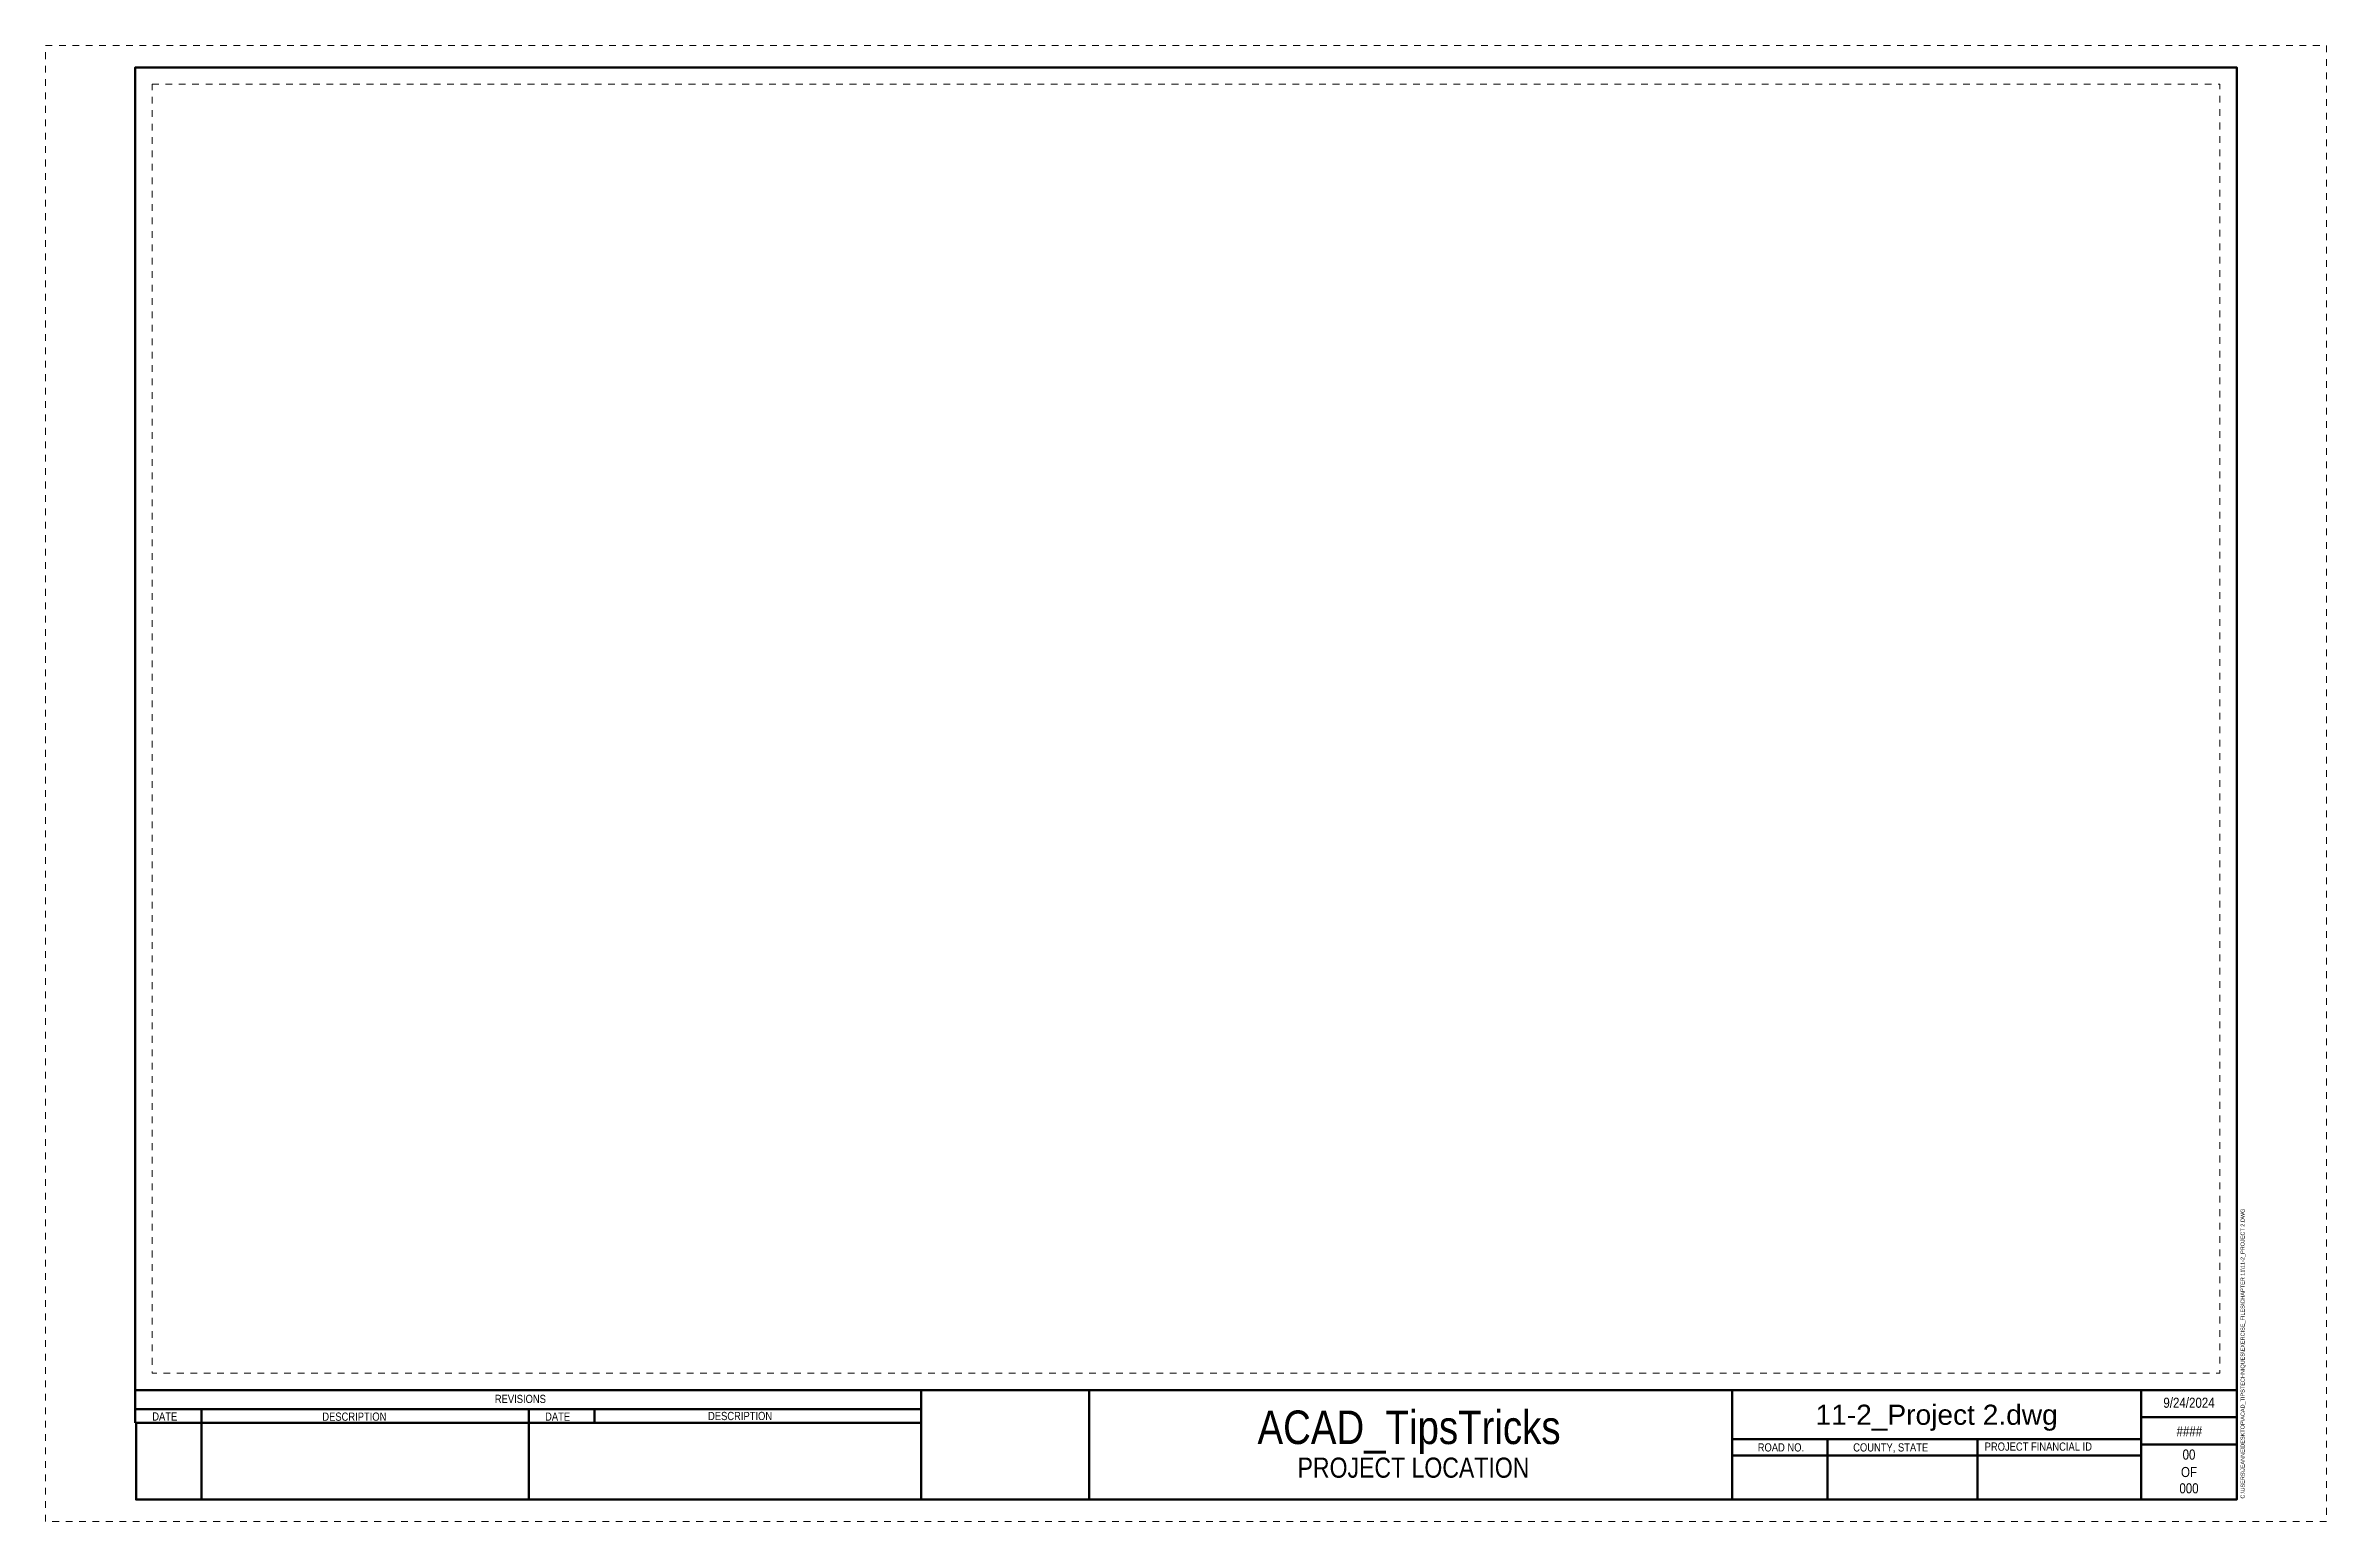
# Paper-space layout 'Layout1' of a CAD drawing. Extents: x 0 to 34, y 0 to 22.
import ezdxf
from ezdxf.enums import TextEntityAlignment as Align

# ---------------------------------------------------------------- set-up
doc = ezdxf.new("R2010")
doc.units = 0
doc.header["$LTSCALE"] = 0.375
doc.header["$MEASUREMENT"] = 0
doc.linetypes.add('DASHDOT2', pattern=[0.5, 0.25, -0.125, 0, -0.125])
doc.layers.get('0').update_dxf_attribs({"lineweight": 0})
for name, color, linetype, lineweight in [('_BorderLines', 7, 'Continuous', 53), ('_BorderText', 7, 'Continuous', 0), ('_SheetText', 30, 'Continuous', 13), ('_TitleBlock', 7, 'Continuous', 0)]:
    doc.layers.add(name, color=color, linetype=linetype, lineweight=lineweight)
doc.layers.add('_Clip_Boundary', color=221, linetype='DASHDOT2', lineweight=13, plot=False)
doc.layers.add('_Plot_Shape', color=87, linetype='DASHDOT2', lineweight=13, plot=False)
doc.styles.add('General_Text', font='ARIALN.TTF')
doc.styles.get("Standard").update_dxf_attribs({"font": 'ARIALN.TTF'})
doc.styles.add('Title', font='arial.ttf')

# ---------------------------------------------------------------- blocks, each defined once
blk = doc.blocks.new('Agency XYZ_Borders')
at = {"layer": '_BorderLines'}
for p, q in [((13.054, 1.958), (1.336, 1.958)), ((1.336, 1.954), (1.336, 1.47)), ((31.24, 0.326), (31.24, 1.958)), ((1.348, 1.674), (13.054, 1.674)), ((1.348, 1.47), (13.054, 1.47)), ((2.324, 1.674), (2.324, 0.326)), ((7.204, 1.674), (7.204, 0.326)), ((8.18, 1.674), (8.18, 1.47)), ((25.14, 1.226), (31.24, 1.226)), ((25.14, 1.226), (25.14, 0.326)), ((26.563, 1.226), (26.563, 0.326)), ((28.8, 1.226), (28.8, 0.326)), ((31.24, 1.145), (32.664, 1.145)), ((25.14, 0.982), (31.24, 0.982))]:
    blk.add_line(p, q, dxfattribs=at)
for points in [[(1.336, 1.954), (1.336, 21.674), (32.664, 21.674), (32.664, 1.954)], [(13.054, 0.326), (15.555, 0.326), (15.555, 1.958), (13.054, 1.958)], [(15.555, 0.326), (25.14, 0.326), (25.14, 1.954), (15.555, 1.954)], [(31.24, 1.958), (32.664, 1.958), (32.664, 1.552), (31.24, 1.552)], [(1.348, 1.47), (2.324, 1.47), (2.324, 0.326), (1.348, 0.326)], [(2.324, 1.47), (7.204, 1.47), (7.204, 0.326), (2.324, 0.326)], [(7.204, 0.326), (13.054, 0.326), (13.054, 1.47), (7.204, 1.47)], [(31.24, 1.552), (32.664, 1.552), (32.664, 1.145), (31.24, 1.145)], [(32.664, 1.145), (31.24, 1.145), (31.24, 0.326), (32.664, 0.326)], [(25.14, 0.326), (26.563, 0.326), (26.563, 0.982), (25.14, 0.982)], [(26.563, 0.326), (28.8, 0.326), (28.8, 0.982), (26.563, 0.982)], [(28.8, 0.326), (31.24, 0.326), (31.24, 0.982), (28.8, 0.982)]]:
    blk.add_lwpolyline(points, close=True, dxfattribs=at)
at = {"layer": '_Clip_Boundary', "flags": 128}
blk.add_lwpolyline([(1.586, 21.424), (32.414, 21.424), (32.414, 2.208), (1.586, 2.208), (1.586, 21.05)], close=True, dxfattribs=at)
at = {"layer": '_Plot_Shape'}
blk.add_lwpolyline([(0, 22), (34, 22), (34, 0), (0, 0)], close=True, dxfattribs=at)
at = {"layer": '_BorderLines', "style": 'General_Text'}
for s, height, rotation, p in [('REVISIONS', 0.122, 0, (6.697, 1.887)), ('DATE', 0.122, 359.8693, (1.59, 1.625)), ('DESCRIPTION', 0.12201, 0.0498, (4.125, 1.622)), ('DATE', 0.122, 359.8693, (7.446, 1.623)), ('DESCRIPTION', 0.12201, 0.0498, (9.875, 1.632)), ('ROAD NO.', 0.122, 0, (25.523, 1.164)), ('COUNTY, STATE', 0.12201, 0, (26.946, 1.164)), ('PROJECT FINANCIAL ID', 0.12201, 0, (28.906, 1.176))]:
    blk.add_text(s, height=height, rotation=rotation, dxfattribs=at).set_placement(p, align=Align.TOP_LEFT)
at = {"layer": '_BorderText', "color": 40, "style": 'General_Text'}
for s, height, p in [('ACAD_TipsTricks', 0.5, (20.325, 1.653)), ('PROJECT LOCATION', 0.3, (20.391, 0.951))]:
    blk.add_text(s, height=height, dxfattribs=at).set_placement(p, align=Align.TOP_CENTER)
at = {"layer": '_SheetText', "insert": (31.952, 0.735), "char_height": 0.15, "attachment_point": 5, "style": 'General_Text'}
blk.add_mtext('OF', dxfattribs=at)
at = {"layer": '_SheetText', "style": 'General_Text'}
for tag, p in [('SHEET', (31.952, 0.876)), ('SHEETTOTAL', (31.952, 0.373))]:
    blk.add_attdef(tag, text='', height=0.15, dxfattribs=at).set_placement(p, align=Align.BOTTOM_CENTER)

psp = doc.layouts.get("Layout1")

# ---------------------------------------------------------------- block references
at = {"layer": '_TitleBlock'}
psp.add_blockref('Agency XYZ_Borders', (0, 0), dxfattribs=at).add_auto_attribs({'SHEET': '00', 'SHEETTOTAL': '000'})

# ---------------------------------------------------------------- texts
at = {"insert": (32.721, 0.34), "char_height": 0.06, "attachment_point": 1, "rotation": 90}
psp.add_mtext_dynamic_manual_height_columns('C:\\\\USERS\\\\JEANNE\\\\DESKTOP\\\\ACAD_TIPSTECHNIQUES\\\\EXERCISE_FILES\\\\CHAPTER 11\\\\11-2_PROJECT 2.DWG', width=4.50399, gutter_width=1, heights=[0], dxfattribs=at)
at = {"layer": '_SheetText', "style": 'Title'}
psp.add_text('11-2_Project 2.dwg', height=0.3, rotation=0, dxfattribs=at).set_placement((28.19, 1.59), align=Align.MIDDLE_CENTER)
at = {"layer": '_SheetText', "char_height": 0.15, "style": 'General_Text'}
for s, width, insert, attachment_point in [('9/24/2024', 0.98076, (31.952, 1.844), 2), ('####', 1.17871, (31.957, 1.268), 8)]:
    psp.add_mtext_dynamic_manual_height_columns(s, width=width, gutter_width=1, heights=[0], dxfattribs=dict(at, insert=insert, attachment_point=attachment_point))

doc.saveas('drawing.dxf')
